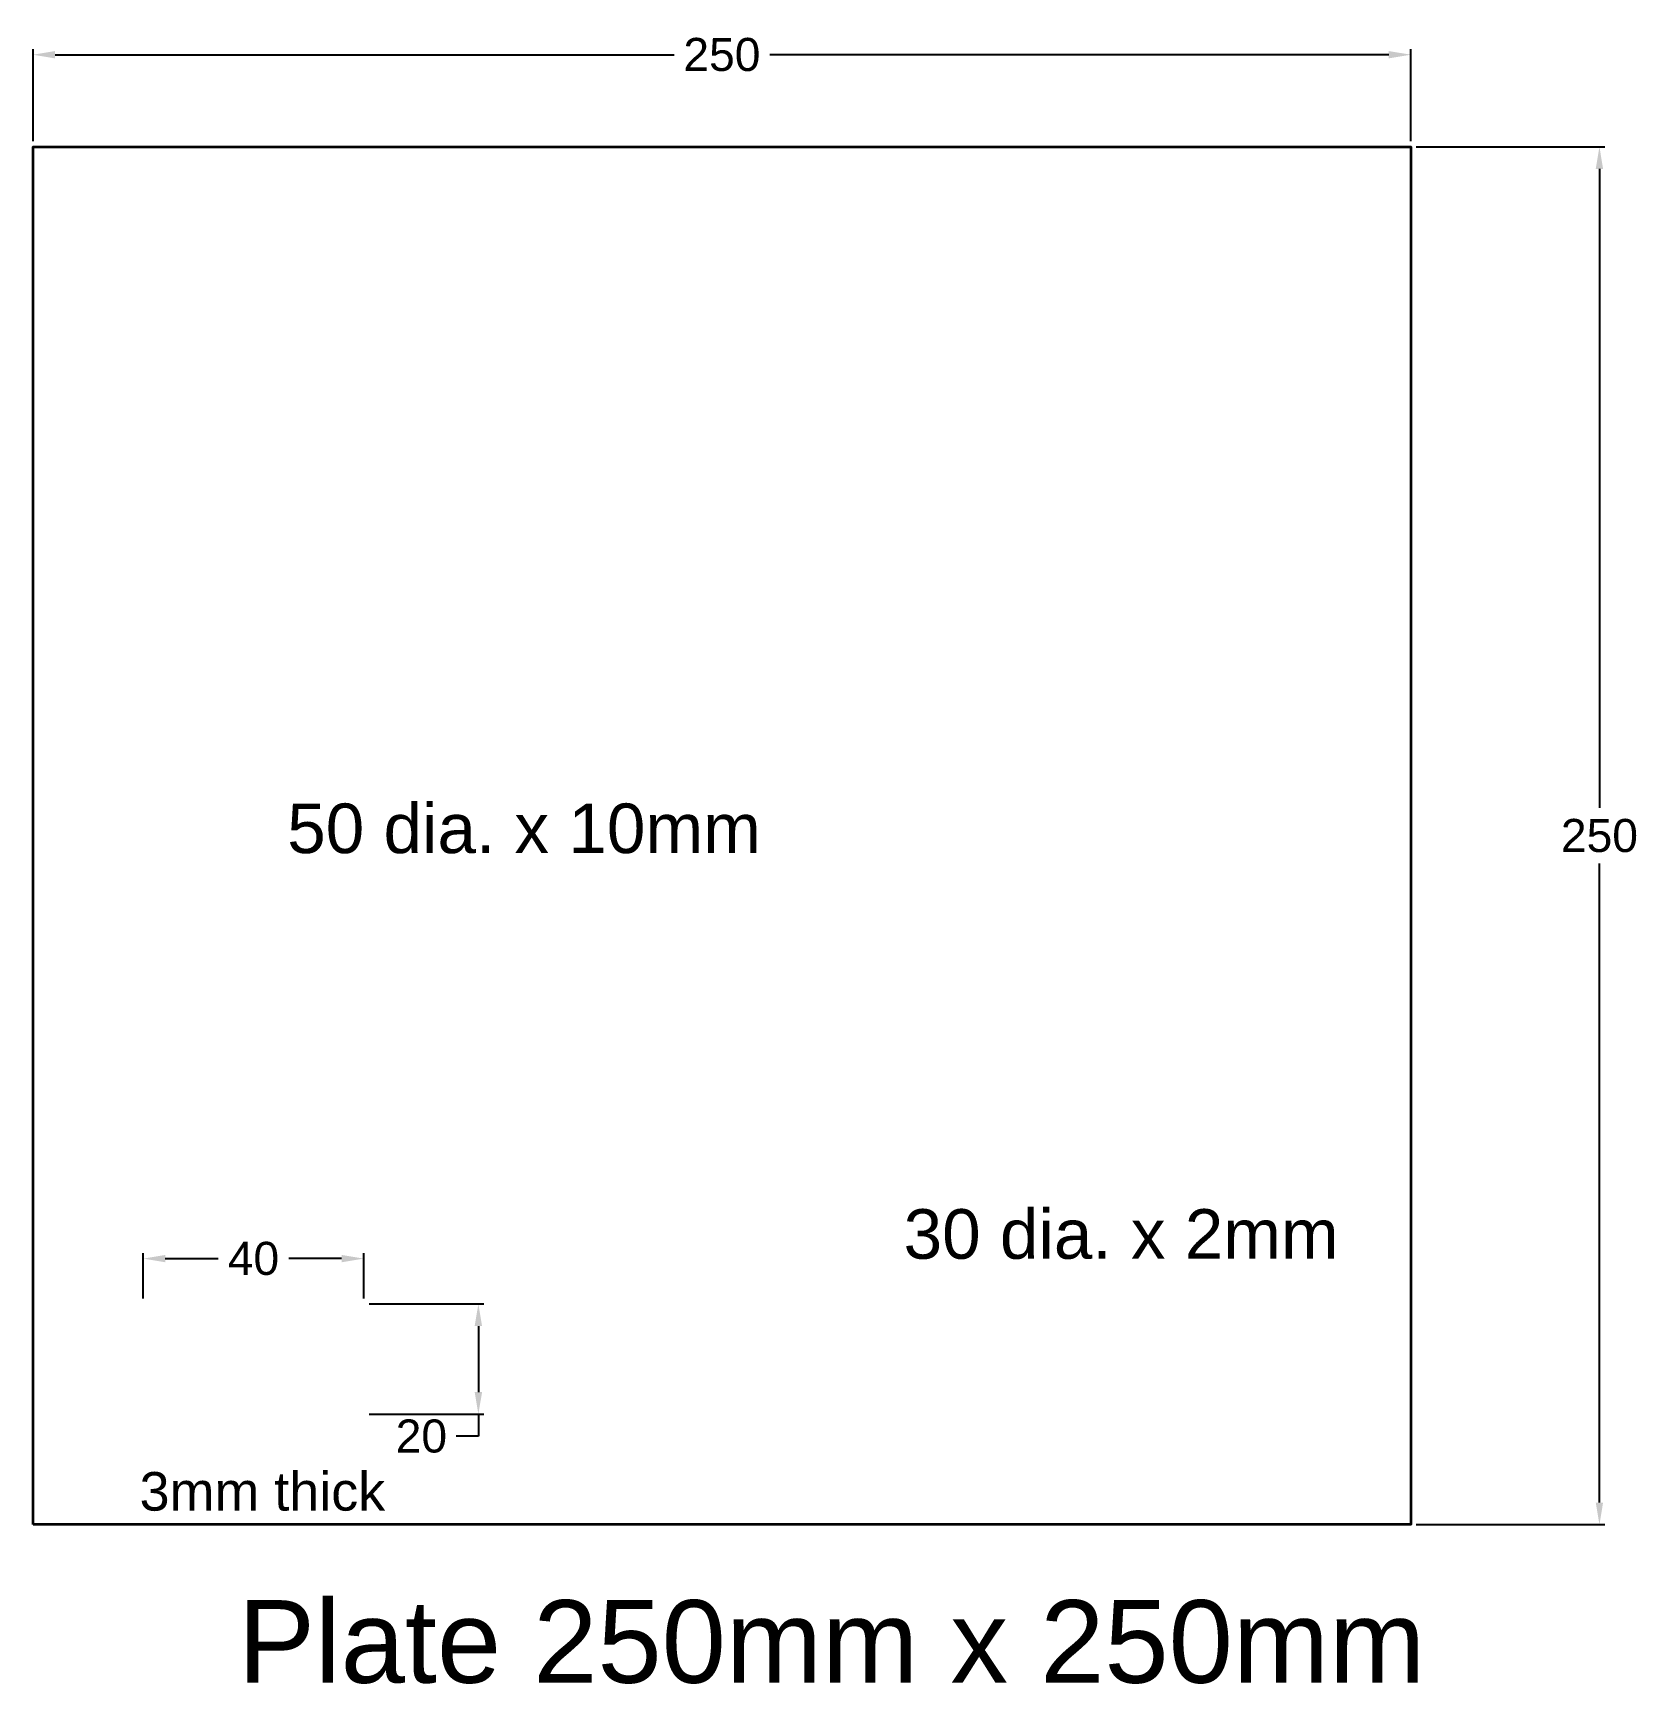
# Model space of a CAD drawing. Header units: millimetres. Extents: x 0 to 291, y -29 to 271.
import ezdxf

# ---------------------------------------------------------------- set-up
doc = ezdxf.new("R2010")
doc.units = ezdxf.units.MM
doc.header["$MEASUREMENT"] = 0
doc.layers.get('0').update_dxf_attribs({"color": 1, "lineweight": 35})
doc.layers.add('Part_Layer1', color=3, linetype='Continuous')
doc.layers.add('Part_Names', color=4, linetype='Continuous')
doc.styles.get("Standard").update_dxf_attribs({"font": 'arial.ttf'})
doc.dimstyles.get("Standard").update_dxf_attribs({"dimtxt": 6, "dimasz": 4, "dimexe": 1, "dimexo": 1, "dimgap": 2, "dimtad": 0, "dimtih": 1, "dimtoh": 1, "dimdec": 0, "dimzin": 0, "dimdsep": 46, "dimtxsty": 'Standard', "dimcen": 4, "dimadec": 0, "dimazin": 0, "dimtfac": 1, "dimtdec": 0, "dimtofl": 0, "dimtmove": 0, "dimatfit": 3, "dimfxl": 1, "dimtolj": 1, "dimtzin": 0, "dimarcsym": 0})

# ---------------------------------------------------------------- blocks, each defined once
blk = doc.blocks.new('*D1')
at = {"layer": 'Defpoints', "color": 0, "transparency": 16777216}
for p in [(60, 48.27), (20, 40.04), (60, 40.04)]:
    blk.add_point(p, dxfattribs=at)
at = {"layer": 'Part_Layer1', "color": 0, "lineweight": -2, "transparency": 16777216}
for p, q in [((20, 41.04), (20, 49.27)), ((24, 48.27), (33.6, 48.27)), ((56, 48.27), (46.41, 48.27)), ((60, 41.04), (60, 49.27))]:
    blk.add_line(p, q, dxfattribs=at)
at = {"layer": 'Part_Layer1', "color": 0, "transparency": 16777216}
for points in [[(24, 48.93), (24, 47.6), (20, 48.27)], [(56, 48.93), (56, 47.6), (60, 48.27)]]:
    blk.add_solid(points, dxfattribs=at)
at = {"layer": 'Part_Layer1', "color": 0, "transparency": 16777216, "insert": (40, 48.27), "char_height": 6, "attachment_point": 5}
blk.add_mtext('\\A1;40', dxfattribs=at)
blk = doc.blocks.new('*D2')
at = {"layer": 'Defpoints', "color": 0, "transparency": 16777216}
for p in [(60, 40.04), (60, 20.04), (80.81, 20.04)]:
    blk.add_point(p, dxfattribs=at)
at = {"layer": 'Part_Layer1', "color": 0, "lineweight": -2, "transparency": 16777216}
for p, q in [((61, 40.04), (81.81, 40.04)), ((80.81, 36.04), (80.81, 24.04)), ((61, 20.04), (81.81, 20.04)), ((80.81, 20.04), (80.81, 16.04)), ((80.81, 16.04), (76.81, 16.04))]:
    blk.add_line(p, q, dxfattribs=at)
at = {"layer": 'Part_Layer1', "color": 0, "transparency": 16777216}
for points in [[(80.14, 36.04), (81.48, 36.04), (80.81, 40.04)], [(80.14, 24.04), (81.48, 24.04), (80.81, 20.04)]]:
    blk.add_solid(points, dxfattribs=at)
at = {"layer": 'Part_Layer1', "color": 0, "transparency": 16777216, "insert": (70.47, 16.04), "char_height": 6, "attachment_point": 5}
blk.add_mtext('\\A1;20', dxfattribs=at)
blk = doc.blocks.new('*D3')
at = {"color": 0, "lineweight": -2, "transparency": 16777216}
for p, q in [((0, 251), (0, 267.71)), ((4, 266.71), (116.33, 266.71)), ((246, 266.71), (133.67, 266.71)), ((250, 251), (250, 267.71))]:
    blk.add_line(p, q, dxfattribs=at)
at = {"color": 0, "transparency": 16777216}
for points in [[(4, 267.37), (4, 266.04), (0, 266.71)], [(246, 267.37), (246, 266.04), (250, 266.71)]]:
    blk.add_solid(points, dxfattribs=at)
at = {"layer": 'Defpoints', "color": 0, "transparency": 16777216}
for p in [(250, 266.71), (0, 250), (250, 250)]:
    blk.add_point(p, dxfattribs=at)
at = {"color": 0, "transparency": 16777216, "insert": (125, 266.71), "char_height": 6, "attachment_point": 5}
blk.add_mtext('\\A1;250', dxfattribs=at)
blk = doc.blocks.new('*D4')
at = {"color": 0, "lineweight": -2, "transparency": 16777216}
for p, q in [((251, 250), (285.23, 250)), ((284.23, 246), (284.23, 130.06)), ((284.23, 4), (284.23, 119.94)), ((251, 0), (285.23, 0))]:
    blk.add_line(p, q, dxfattribs=at)
at = {"color": 0, "transparency": 16777216}
for points in [[(283.56, 246), (284.89, 246), (284.23, 250)], [(283.56, 4), (284.89, 4), (284.23, 0)]]:
    blk.add_solid(points, dxfattribs=at)
at = {"layer": 'Defpoints', "color": 0, "transparency": 16777216}
for p in [(250, 250), (250, 0), (284.23, 0)]:
    blk.add_point(p, dxfattribs=at)
at = {"color": 0, "transparency": 16777216, "insert": (284.23, 125), "char_height": 6, "attachment_point": 5}
blk.add_mtext('\\A1;250', dxfattribs=at)

msp = doc.modelspace()

# ---------------------------------------------------------------- linework, layer by layer
msp.add_lwpolyline([(0, 0), (0, 250), (250, 250), (250, 0)], close=True)

# ---------------------------------------------------------------- texts
msp.add_text('Plate 250mm x 250mm', height=15).set_placement((37.19, -28.7))
at = {"layer": 'Part_Names'}
for s, height, p in [('50 dia. x 10mm', 9, (46.12, 121.84)), ('30 dia. x 2mm', 9, (157.97, 48.24)), ('3mm thick', 7, (19.34, 2.54))]:
    msp.add_text(s, height=height, dxfattribs=at).set_placement(p)

# ---------------------------------------------------------------- dimensions: what is measured, and where the dimension line sits
dim = msp.add_linear_dim(base=(250, 266.71), p1=(0, 250), p2=(250, 250), dimstyle='Standard')
dim.commit()
dim.dimension.update_dxf_attribs({"geometry": '*D3', "text_midpoint": (125, 266.71)})
dim = msp.add_linear_dim(base=(284.23, 0), p1=(250, 250), p2=(250, 0), angle=90, dimstyle='Standard')
dim.commit()
dim.dimension.update_dxf_attribs({"geometry": '*D4', "text_midpoint": (284.23, 125)})
at = {"layer": 'Part_Layer1'}
dim = msp.add_linear_dim(base=(60, 48.27), p1=(20, 40.04), p2=(60, 40.04), angle=0, dimstyle='Standard', dxfattribs=at)
dim.commit()
dim.dimension.update_dxf_attribs({"geometry": '*D1', "text_midpoint": (40, 48.27), "dimtype": 161})
dim = msp.add_linear_dim(base=(80.81, 20.04), p1=(60, 40.04), p2=(60, 20.04), angle=90, dimstyle='Standard', dxfattribs=at)
dim.commit()
dim.dimension.update_dxf_attribs({"geometry": '*D2', "text_midpoint": (70.47, 16.04)})

doc.saveas('drawing.dxf')
